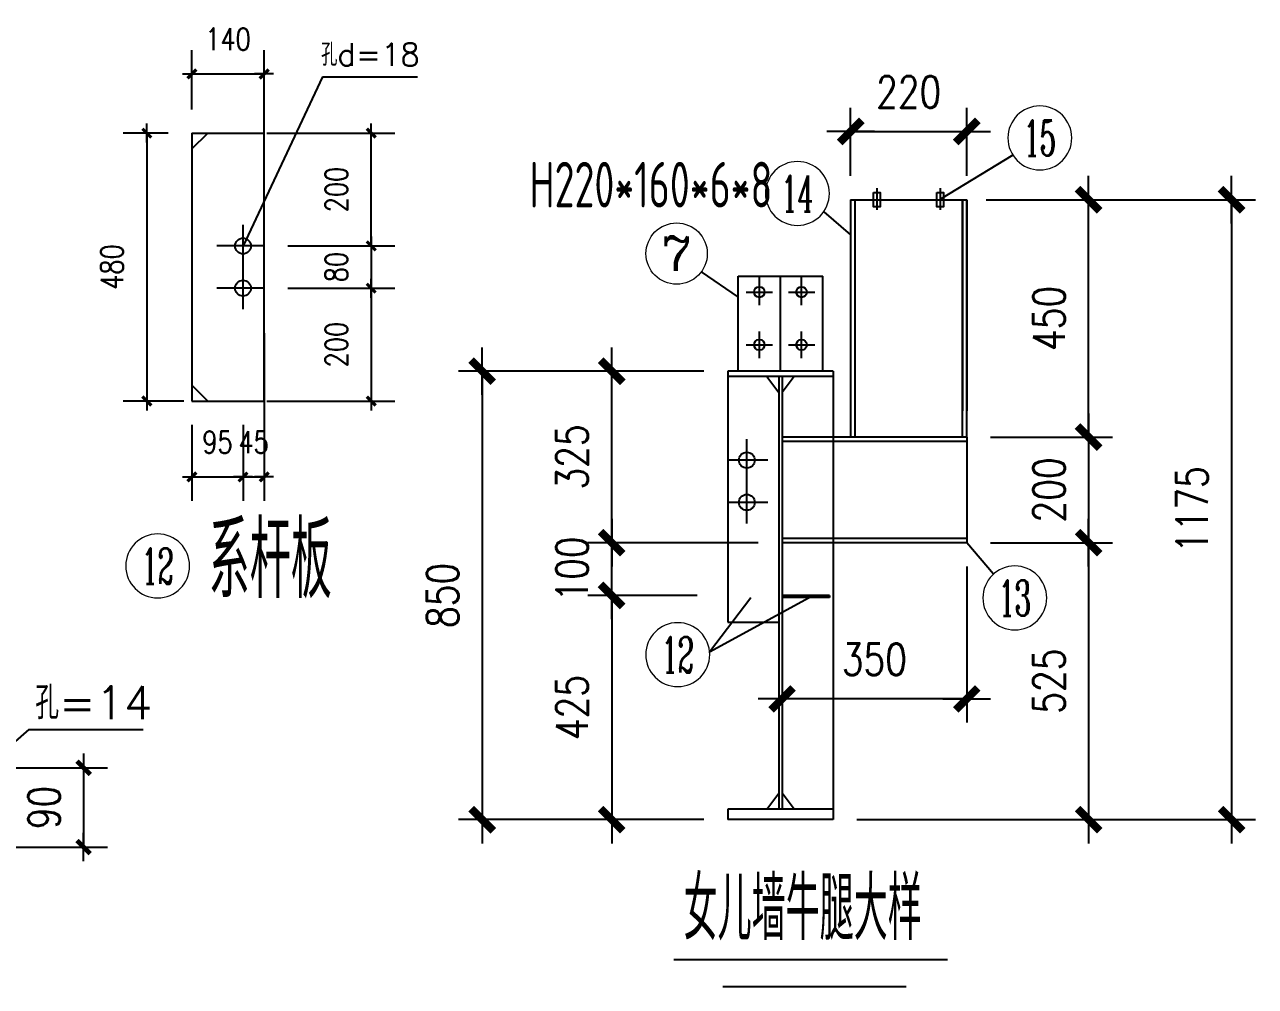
# Model space of a CAD drawing. Header units: millimetres. Extents: x 2451220 to 4527627, y -5186613 to -1639140.
# Drawn here: x 2505851 to 2510517, y -1784753 to -1781107 of the extents above; entities that cross this region are included whole.
import ezdxf
from ezdxf.enums import TextEntityAlignment as Align

# ---------------------------------------------------------------- set-up
doc = ezdxf.new("R2010")
doc.units = ezdxf.units.MM
doc.header["$LTSCALE"] = 1000
doc.header["$PDMODE"] = 34
doc.linetypes.add('CENTER', pattern=[50.8, 31.75, -6.35, 6.35, -6.35])
doc.layers.add('轴线层', color=1, linetype='CENTER', lineweight=15)
doc.layers.add('钢架', color=7, linetype='Continuous', lineweight=25)
doc.styles.add('COMPLEX', font='COMPLEX')
doc.styles.add('DIM_FONT', font='simplex.shx', dxfattribs={"width": 0.8, "bigfont": 'hztxt.shx'})
doc.styles.add('hz', font='gbenor.shx', dxfattribs={"width": 0.75, "height": 100, "bigfont": 'gbcbig.shx'})
doc.styles.get("Standard").update_dxf_attribs({"font": 'txt', "bigfont": 'gbcbig.shx'})
doc.dimstyles.new('WGH(2)', dxfattribs={"dimscale": 1.2, "dimtxt": 100, "dimasz": 0.5, "dimexe": 75, "dimexo": 75, "dimgap": 75, "dimtad": 1, "dimdec": 0, "dimlfac": 0.5, "dimzin": 0, "dimdsep": 46, "dimtxsty": 'DIM_FONT', "dimblk1": '_DIMX', "dimblk2": '_DIMX', "dimsah": 1, "dimcen": 0.09, "dimclrd": 3, "dimclre": 3, "dimclrt": 7, "dimadec": 0, "dimazin": 0, "dimtfac": 1, "dimtdec": 0, "dimtix": 1, "dimtmove": 2, "dimatfit": 3, "dimldrblk": '_DIMX', "dimfxl": 1, "dimtolj": 1, "dimtzin": 0, "dimarcsym": 0})
doc.dimstyles.new('WGH(3)', dxfattribs={"dimscale": 1.2, "dimtxt": 100, "dimasz": 0.3, "dimexe": 75, "dimexo": 75, "dimgap": 75, "dimtad": 1, "dimdec": 0, "dimlfac": 0.333333, "dimzin": 0, "dimdsep": 46, "dimtxsty": 'DIM_FONT', "dimblk1": '_DIMX', "dimblk2": '_DIMX', "dimsah": 1, "dimcen": 0.09, "dimclrd": 3, "dimclre": 3, "dimclrt": 7, "dimazin": 0, "dimtfac": 1, "dimtdec": 0, "dimtix": 1, "dimtmove": 2, "dimatfit": 3, "dimldrblk": '_DIMX', "dimfxl": 1, "dimtolj": 1, "dimtzin": 0, "dimarcsym": 0})

# ---------------------------------------------------------------- blocks, each defined once
blk = doc.blocks.new('_DIMX')
blk.add_line((-150, 0), (150, 0))
at = {"const_width": 50}
blk.add_lwpolyline([(-70, -70), (70, 70)], dxfattribs=at)
blk = doc.blocks.new('*D3009')
at = {"color": 3, "lineweight": -2}
for p, q in [((2505768.2, -1783924.8), (2506164.9, -1783924.8)), ((2506074.9, -1783924.5), (2506074.9, -1783924.1)), ((2506074.9, -1783924.8), (2506074.9, -1784224.8)), ((2505768.2, -1784224.8), (2506164.9, -1784224.8)), ((2506074.9, -1784225.2), (2506074.9, -1784225.6))]:
    blk.add_line(p, q, dxfattribs=at)
at = {"layer": 'Defpoints', "color": 0}
for p in [(2505678.2, -1783924.8), (2505678.2, -1784224.8), (2506074.9, -1784224.8)]:
    blk.add_point(p, dxfattribs=at)
at = {"color": 3, "lineweight": -2, "xscale": 0.36, "yscale": 0.36, "zscale": 0.36}
for p, rotation in [((2506074.9, -1783924.8), 270), ((2506074.9, -1784224.8), 90)]:
    blk.add_blockref('_DIMX', p, dxfattribs=dict(at, rotation=rotation))
at = {"color": 7, "insert": (2505924.9, -1784074.8), "char_height": 120, "attachment_point": 5, "rotation": 90, "style": 'DIM_FONT'}
blk.add_mtext('\\A1;90', dxfattribs=at)
blk = doc.blocks.new('轴线标号')
at = {"lineweight": 13}
blk.add_circle((0, 0), 0.5, dxfattribs=at)
at = {"layer": '钢架', "lineweight": 13, "style": 'COMPLEX', "width": 1.041667}
blk.add_attdef('A', text='', height=0.56, dxfattribs=at).set_placement((-0.25, -0.28), (0.25, -0.28), align=Align.FIT)
blk = doc.blocks.new('*D3014')
at = {"color": 3, "lineweight": -2}
for p, q in [((2509512.4, -1782671), (2509974.5, -1782671)), ((2509884.5, -1782670.4), (2509884.5, -1782669.8)), ((2509884.5, -1782671), (2509884.5, -1783071)), ((2509512.4, -1783071), (2509974.5, -1783071)), ((2509884.5, -1783071.6), (2509884.5, -1783072.2))]:
    blk.add_line(p, q, dxfattribs=at)
at = {"layer": 'Defpoints', "color": 0}
for p in [(2509422.4, -1782671), (2509422.4, -1783071), (2509884.5, -1783071)]:
    blk.add_point(p, dxfattribs=at)
at = {"color": 3, "lineweight": -2, "xscale": 0.6, "yscale": 0.6, "zscale": 0.6}
for p, rotation in [((2509884.5, -1782671), 270), ((2509884.5, -1783071), 90)]:
    blk.add_blockref('_DIMX', p, dxfattribs=dict(at, rotation=rotation))
at = {"color": 7, "insert": (2509734.5, -1782871), "char_height": 120, "attachment_point": 5, "rotation": 90, "style": 'DIM_FONT'}
blk.add_mtext('\\A1;200', dxfattribs=at)
blk = doc.blocks.new('*D968')
at = {"color": 3, "lineweight": -2}
for p, q in [((2508400.4, -1783271), (2507986.6, -1783271)), ((2508076.6, -1783271.6), (2508076.6, -1784120.4)), ((2508426.4, -1784121), (2507986.6, -1784121))]:
    blk.add_line(p, q, dxfattribs=at)
at = {"layer": 'Defpoints', "color": 0}
for p in [(2508490.4, -1783271), (2508076.6, -1784121), (2508516.4, -1784121)]:
    blk.add_point(p, dxfattribs=at)
at = {"color": 3, "lineweight": -2, "xscale": 0.6, "yscale": 0.6, "zscale": 0.6}
for p, rotation in [((2508076.6, -1783271), 90), ((2508076.6, -1784121), 270)]:
    blk.add_blockref('_DIMX', p, dxfattribs=dict(at, rotation=rotation))
at = {"color": 7, "insert": (2507926.6, -1783696), "char_height": 120, "attachment_point": 5, "rotation": 90, "style": 'DIM_FONT'}
blk.add_mtext('\\A1;425', dxfattribs=at)
blk = doc.blocks.new('*D3015')
at = {"color": 3, "lineweight": -2}
for p, q in [((2508722.4, -1783161), (2508722.4, -1783753.2)), ((2509422.4, -1783161), (2509422.4, -1783753.2)), ((2509421.8, -1783663.2), (2508723, -1783663.2))]:
    blk.add_line(p, q, dxfattribs=at)
at = {"layer": 'Defpoints', "color": 0}
for p in [(2508722.4, -1783071), (2509422.4, -1783071), (2508722.4, -1783663.2)]:
    blk.add_point(p, dxfattribs=at)
at = {"color": 3, "lineweight": -2, "xscale": 0.6, "yscale": 0.6, "zscale": 0.6, "rotation": 180}
blk.add_blockref('_DIMX', (2508722.4, -1783663.2), dxfattribs=at)
at = {"color": 3, "lineweight": -2, "xscale": 0.6, "yscale": 0.6, "zscale": 0.6}
blk.add_blockref('_DIMX', (2509422.4, -1783663.2), dxfattribs=at)
at = {"color": 7, "insert": (2509072.4, -1783513.2), "char_height": 120, "attachment_point": 5, "style": 'DIM_FONT'}
blk.add_mtext('\\A1;350', dxfattribs=at)
blk = doc.blocks.new('*D3016')
at = {"color": 3, "lineweight": -2}
for p, q in [((2508426.4, -1782421), (2507495.9, -1782421)), ((2507585.9, -1782421.6), (2507585.9, -1784120.4)), ((2508426.4, -1784121), (2507495.9, -1784121))]:
    blk.add_line(p, q, dxfattribs=at)
at = {"layer": 'Defpoints', "color": 0}
for p in [(2508516.4, -1782421), (2507585.9, -1784121), (2508516.4, -1784121)]:
    blk.add_point(p, dxfattribs=at)
at = {"color": 3, "lineweight": -2, "xscale": 0.6, "yscale": 0.6, "zscale": 0.6}
for p, rotation in [((2507585.9, -1782421), 90), ((2507585.9, -1784121), 270)]:
    blk.add_blockref('_DIMX', p, dxfattribs=dict(at, rotation=rotation))
at = {"color": 7, "insert": (2507435.9, -1783271), "char_height": 120, "attachment_point": 5, "rotation": 90, "style": 'DIM_FONT'}
blk.add_mtext('\\A1;850', dxfattribs=at)
blk = doc.blocks.new('*D969')
at = {"color": 3, "lineweight": -2}
for p, q in [((2508632.4, -1783071), (2507986.6, -1783071)), ((2508076.6, -1783070.4), (2508076.6, -1783069.8)), ((2508076.6, -1783271), (2508076.6, -1783071)), ((2508310.4, -1783271), (2507986.6, -1783271)), ((2508076.6, -1783271.6), (2508076.6, -1783272.2))]:
    blk.add_line(p, q, dxfattribs=at)
at = {"layer": 'Defpoints', "color": 0}
for p in [(2508076.6, -1783071), (2508722.4, -1783071), (2508400.4, -1783271)]:
    blk.add_point(p, dxfattribs=at)
at = {"color": 3, "lineweight": -2, "xscale": 0.6, "yscale": 0.6, "zscale": 0.6}
for p, rotation in [((2508076.6, -1783071), 270), ((2508076.6, -1783271), 90)]:
    blk.add_blockref('_DIMX', p, dxfattribs=dict(at, rotation=rotation))
at = {"color": 7, "insert": (2507926.6, -1783171), "char_height": 120, "attachment_point": 5, "rotation": 90, "style": 'DIM_FONT'}
blk.add_mtext('\\A1;100', dxfattribs=at)
blk = doc.blocks.new('*D3017')
at = {"color": 3, "lineweight": -2}
for p, q in [((2509496.4, -1781771), (2509974.5, -1781771)), ((2509884.5, -1782670.4), (2509884.5, -1781771.6)), ((2509602.4, -1782671), (2509974.5, -1782671))]:
    blk.add_line(p, q, dxfattribs=at)
at = {"layer": 'Defpoints', "color": 0}
for p in [(2509406.4, -1781771), (2509884.5, -1781771), (2509512.4, -1782671)]:
    blk.add_point(p, dxfattribs=at)
at = {"color": 3, "lineweight": -2, "xscale": 0.6, "yscale": 0.6, "zscale": 0.6}
for p, rotation in [((2509884.5, -1781771), 90), ((2509884.5, -1782671), 270)]:
    blk.add_blockref('_DIMX', p, dxfattribs=dict(at, rotation=rotation))
at = {"color": 7, "insert": (2509734.5, -1782221), "char_height": 120, "attachment_point": 5, "rotation": 90, "style": 'DIM_FONT'}
blk.add_mtext('\\A1;450', dxfattribs=at)
blk = doc.blocks.new('*D3018')
at = {"color": 3, "lineweight": -2}
for p, q in [((2509586.4, -1781771), (2510516.5, -1781771)), ((2510426.5, -1781771.6), (2510426.5, -1784120.4)), ((2509006.4, -1784121), (2510516.5, -1784121))]:
    blk.add_line(p, q, dxfattribs=at)
at = {"layer": 'Defpoints', "color": 0}
for p in [(2509496.4, -1781771), (2508916.4, -1784121), (2510426.5, -1784121)]:
    blk.add_point(p, dxfattribs=at)
at = {"color": 3, "lineweight": -2, "xscale": 0.6, "yscale": 0.6, "zscale": 0.6}
for p, rotation in [((2510426.5, -1781771), 90), ((2510426.5, -1784121), 270)]:
    blk.add_blockref('_DIMX', p, dxfattribs=dict(at, rotation=rotation))
at = {"color": 7, "insert": (2510276.5, -1782946), "char_height": 120, "attachment_point": 5, "rotation": 90, "style": 'DIM_FONT'}
blk.add_mtext('\\A1;1175', dxfattribs=at)
blk = doc.blocks.new('*D970')
at = {"color": 3, "lineweight": -2}
for p, q in [((2508269.7, -1782421), (2507986.6, -1782421)), ((2508076.6, -1783070.4), (2508076.6, -1782421.6)), ((2508269.7, -1783071), (2507986.6, -1783071))]:
    blk.add_line(p, q, dxfattribs=at)
at = {"layer": 'Defpoints', "color": 0}
for p in [(2508076.6, -1782421), (2508359.7, -1782421), (2508359.7, -1783071)]:
    blk.add_point(p, dxfattribs=at)
at = {"color": 3, "lineweight": -2, "xscale": 0.6, "yscale": 0.6, "zscale": 0.6}
for p, rotation in [((2508076.6, -1782421), 90), ((2508076.6, -1783071), 270)]:
    blk.add_blockref('_DIMX', p, dxfattribs=dict(at, rotation=rotation))
at = {"color": 7, "insert": (2507926.6, -1782746), "char_height": 120, "attachment_point": 5, "rotation": 90, "style": 'DIM_FONT'}
blk.add_mtext('\\A1;325', dxfattribs=at)
blk = doc.blocks.new('*D971')
at = {"color": 3, "lineweight": -2}
for p, q in [((2509602.4, -1783071), (2509974.5, -1783071)), ((2509884.5, -1783071.6), (2509884.5, -1784120.4)), ((2509602.4, -1784121), (2509974.5, -1784121))]:
    blk.add_line(p, q, dxfattribs=at)
at = {"layer": 'Defpoints', "color": 0}
for p in [(2509512.4, -1783071), (2509512.4, -1784121), (2509884.5, -1784121)]:
    blk.add_point(p, dxfattribs=at)
at = {"color": 3, "lineweight": -2, "xscale": 0.6, "yscale": 0.6, "zscale": 0.6}
for p, rotation in [((2509884.5, -1783071), 90), ((2509884.5, -1784121), 270)]:
    blk.add_blockref('_DIMX', p, dxfattribs=dict(at, rotation=rotation))
at = {"color": 7, "insert": (2509734.5, -1783596), "char_height": 120, "attachment_point": 5, "rotation": 90, "style": 'DIM_FONT'}
blk.add_mtext('\\A1;525', dxfattribs=at)
blk = doc.blocks.new('*D3019')
at = {"color": 3, "lineweight": -2}
for p, q in [((2508982.4, -1781681), (2508982.4, -1781422.2)), ((2509422.4, -1781681), (2509422.4, -1781422.2)), ((2508983, -1781512.2), (2509421.8, -1781512.2))]:
    blk.add_line(p, q, dxfattribs=at)
at = {"layer": 'Defpoints', "color": 0}
for p in [(2509422.4, -1781512.2), (2508982.4, -1781771), (2509422.4, -1781771)]:
    blk.add_point(p, dxfattribs=at)
at = {"color": 3, "lineweight": -2, "xscale": 0.6, "yscale": 0.6, "zscale": 0.6, "rotation": 180}
blk.add_blockref('_DIMX', (2508982.4, -1781512.2), dxfattribs=at)
at = {"color": 3, "lineweight": -2, "xscale": 0.6, "yscale": 0.6, "zscale": 0.6}
blk.add_blockref('_DIMX', (2509422.4, -1781512.2), dxfattribs=at)
at = {"color": 7, "insert": (2509202.4, -1781362.2), "char_height": 120, "attachment_point": 5, "style": 'DIM_FONT'}
blk.add_mtext('\\A1;220', dxfattribs=at)
blk = doc.blocks.new('*D974')
at = {"color": 3, "lineweight": -2}
for p, q in [((2506395.3, -1781518.5), (2506224.5, -1781518.5)), ((2506314.5, -1781518.8), (2506314.5, -1782533.9)), ((2506455.3, -1782534.1), (2506224.5, -1782534.1))]:
    blk.add_line(p, q, dxfattribs=at)
at = {"layer": 'Defpoints', "color": 0}
for p in [(2506485.3, -1781518.5), (2506314.5, -1782534.1), (2506545.3, -1782534.1)]:
    blk.add_point(p, dxfattribs=at)
at = {"color": 3, "lineweight": -2, "xscale": 0.24, "yscale": 0.24, "zscale": 0.24}
for p, rotation in [((2506314.5, -1781518.5), 90), ((2506314.5, -1782534.1), 270)]:
    blk.add_blockref('_DIMX', p, dxfattribs=dict(at, rotation=rotation))
at = {"color": 7, "insert": (2506182.5, -1782026.3), "char_height": 84, "attachment_point": 5, "rotation": 90, "style": 'DIM_FONT'}
blk.add_mtext('\\A1;480', dxfattribs=at)
blk = doc.blocks.new('*D975')
at = {"color": 3, "lineweight": -2}
for p, q in [((2506485.3, -1782624.1), (2506485.3, -1782911.9)), ((2506679.3, -1782624.1), (2506679.3, -1782911.9)), ((2506485.1, -1782821.9), (2506484.8, -1782821.9)), ((2506485.3, -1782821.9), (2506679.3, -1782821.9)), ((2506679.5, -1782821.9), (2506679.8, -1782821.9))]:
    blk.add_line(p, q, dxfattribs=at)
at = {"layer": 'Defpoints', "color": 0}
for p in [(2506485.3, -1782534.1), (2506679.3, -1782534.1), (2506679.3, -1782821.9)]:
    blk.add_point(p, dxfattribs=at)
at = {"color": 3, "lineweight": -2, "xscale": 0.24, "yscale": 0.24, "zscale": 0.24}
blk.add_blockref('_DIMX', (2506485.3, -1782821.9), dxfattribs=at)
at = {"color": 3, "lineweight": -2, "xscale": 0.24, "yscale": 0.24, "zscale": 0.24, "rotation": 180}
blk.add_blockref('_DIMX', (2506679.3, -1782821.9), dxfattribs=at)
at = {"color": 7, "insert": (2506582.3, -1782689.9), "char_height": 84, "attachment_point": 5, "style": 'DIM_FONT'}
blk.add_mtext('\\A1;95', dxfattribs=at)
blk = doc.blocks.new('*D3026')
at = {"color": 3, "lineweight": -2}
for p, q in [((2506849.3, -1781946.3), (2507255.1, -1781946.3)), ((2507165.1, -1781946.1), (2507165.1, -1781945.8)), ((2507165.1, -1781946.3), (2507165.1, -1782106.3)), ((2506849.3, -1782106.3), (2507255.1, -1782106.3)), ((2507165.1, -1782106.6), (2507165.1, -1782106.8))]:
    blk.add_line(p, q, dxfattribs=at)
at = {"layer": 'Defpoints', "color": 0}
for p in [(2506759.3, -1781946.3), (2506759.3, -1782106.3), (2507165.1, -1782106.3)]:
    blk.add_point(p, dxfattribs=at)
at = {"color": 3, "lineweight": -2, "xscale": 0.24, "yscale": 0.24, "zscale": 0.24}
for p, rotation in [((2507165.1, -1781946.3), 270), ((2507165.1, -1782106.3), 90)]:
    blk.add_blockref('_DIMX', p, dxfattribs=dict(at, rotation=rotation))
at = {"color": 7, "insert": (2507033.1, -1782026.3), "char_height": 84, "attachment_point": 5, "rotation": 90, "style": 'DIM_FONT'}
blk.add_mtext('\\A1;80', dxfattribs=at)
blk = doc.blocks.new('*D976')
at = {"color": 3, "lineweight": -2}
for p, q in [((2506939.3, -1782106.3), (2507255.1, -1782106.3)), ((2507165.1, -1782106.6), (2507165.1, -1782533.9)), ((2506769.3, -1782534.1), (2507255.1, -1782534.1))]:
    blk.add_line(p, q, dxfattribs=at)
at = {"layer": 'Defpoints', "color": 0}
for p in [(2506849.3, -1782106.3), (2506679.3, -1782534.1), (2507165.1, -1782534.1)]:
    blk.add_point(p, dxfattribs=at)
at = {"color": 3, "lineweight": -2, "xscale": 0.24, "yscale": 0.24, "zscale": 0.24}
for p, rotation in [((2507165.1, -1782106.3), 90), ((2507165.1, -1782534.1), 270)]:
    blk.add_blockref('_DIMX', p, dxfattribs=dict(at, rotation=rotation))
at = {"color": 7, "insert": (2507033.1, -1782320.2), "char_height": 84, "attachment_point": 5, "rotation": 90, "style": 'DIM_FONT'}
blk.add_mtext('\\A1;200', dxfattribs=at)
blk = doc.blocks.new('*D977')
at = {"color": 3, "lineweight": -2}
for p, q in [((2506485.3, -1781428.5), (2506485.3, -1781204.3)), ((2506759.3, -1781748.5), (2506759.3, -1781204.3)), ((2506485.1, -1781294.3), (2506484.8, -1781294.3)), ((2506485.3, -1781294.3), (2506759.3, -1781294.3)), ((2506759.5, -1781294.3), (2506759.8, -1781294.3))]:
    blk.add_line(p, q, dxfattribs=at)
at = {"layer": 'Defpoints', "color": 0}
for p in [(2506759.3, -1781294.3), (2506485.3, -1781518.5), (2506759.3, -1781838.5)]:
    blk.add_point(p, dxfattribs=at)
at = {"color": 3, "lineweight": -2, "xscale": 0.24, "yscale": 0.24, "zscale": 0.24}
blk.add_blockref('_DIMX', (2506485.3, -1781294.3), dxfattribs=at)
at = {"color": 3, "lineweight": -2, "xscale": 0.24, "yscale": 0.24, "zscale": 0.24, "rotation": 180}
blk.add_blockref('_DIMX', (2506759.3, -1781294.3), dxfattribs=at)
at = {"color": 7, "insert": (2506622.3, -1781162.3), "char_height": 84, "attachment_point": 5, "style": 'DIM_FONT'}
blk.add_mtext('\\A1;140', dxfattribs=at)
blk = doc.blocks.new('*D978')
at = {"color": 3, "lineweight": -2}
for p, q in [((2506769.3, -1781518.5), (2507255.1, -1781518.5)), ((2507165.1, -1781946.1), (2507165.1, -1781518.8)), ((2507039.3, -1781946.3), (2507255.1, -1781946.3))]:
    blk.add_line(p, q, dxfattribs=at)
at = {"layer": 'Defpoints', "color": 0}
for p in [(2506679.3, -1781518.5), (2507165.1, -1781518.5), (2506949.3, -1781946.3)]:
    blk.add_point(p, dxfattribs=at)
at = {"color": 3, "lineweight": -2, "xscale": 0.24, "yscale": 0.24, "zscale": 0.24}
for p, rotation in [((2507165.1, -1781518.5), 90), ((2507165.1, -1781946.3), 270)]:
    blk.add_blockref('_DIMX', p, dxfattribs=dict(at, rotation=rotation))
at = {"color": 7, "insert": (2507033.1, -1781732.4), "char_height": 84, "attachment_point": 5, "rotation": 90, "style": 'DIM_FONT'}
blk.add_mtext('\\A1;200', dxfattribs=at)
blk = doc.blocks.new('*D979')
at = {"color": 3, "lineweight": -2}
for p, q in [((2506759.3, -1782276.3), (2506759.3, -1782911.9)), ((2506679.3, -1782624.1), (2506679.3, -1782911.9)), ((2506679.1, -1782821.9), (2506678.8, -1782821.9)), ((2506679.3, -1782821.9), (2506759.3, -1782821.9)), ((2506759.5, -1782821.9), (2506759.8, -1782821.9))]:
    blk.add_line(p, q, dxfattribs=at)
at = {"layer": 'Defpoints', "color": 0}
for p in [(2506759.3, -1782186.3), (2506679.3, -1782534.1), (2506759.3, -1782821.9)]:
    blk.add_point(p, dxfattribs=at)
at = {"color": 3, "lineweight": -2, "xscale": 0.24, "yscale": 0.24, "zscale": 0.24}
blk.add_blockref('_DIMX', (2506679.3, -1782821.9), dxfattribs=at)
at = {"color": 3, "lineweight": -2, "xscale": 0.24, "yscale": 0.24, "zscale": 0.24, "rotation": 180}
blk.add_blockref('_DIMX', (2506759.3, -1782821.9), dxfattribs=at)
at = {"color": 7, "insert": (2506719.3, -1782689.9), "char_height": 84, "attachment_point": 5, "style": 'DIM_FONT'}
blk.add_mtext('\\A1;45', dxfattribs=at)

msp = doc.modelspace()

# ---------------------------------------------------------------- linework, layer by layer
for p, q in [((2506980.9, -1781305.4), (2506679.3, -1781946.3)), ((2506980.9, -1781305.4), (2507340.9, -1781305.4)), ((2506485.3, -1781518.5), (2506485.3, -1782534.1)), ((2506485.3, -1781518.5), (2506759.2, -1781518.5)), ((2506485.3, -1781578.5), (2506545.3, -1781518.5)), ((2506759.3, -1782534), (2506759.3, -1781518.6)), ((2509597.5, -1781602), (2509322.4, -1781768.6)), ((2509082.4, -1781809.9), (2509082.4, -1781727.2)), ((2509322.4, -1781809.9), (2509322.4, -1781727.2)), ((2508982.4, -1781771), (2508982.4, -1782671)), ((2508982.4, -1781771), (2509422.4, -1781771)), ((2508998.4, -1781771), (2508998.4, -1782671)), ((2509406.4, -1782671), (2509406.4, -1781771)), ((2509406.4, -1781771), (2509406.4, -1782571)), ((2509422.4, -1782671), (2509422.4, -1781771)), ((2509422.4, -1781771), (2509422.4, -1782571)), ((2508880.3, -1781816.3), (2508982.4, -1781903.5)), ((2506679.3, -1782186.3), (2506679.3, -1781866.3)), ((2506759.3, -1781946.3), (2506579.3, -1781946.3)), ((2508416, -1782044.8), (2508556.4, -1782140.4)), ((2508556.4, -1782421), (2508556.4, -1782061)), ((2508556.4, -1782061), (2508876.4, -1782061)), ((2508636.4, -1782171), (2508636.4, -1782061)), ((2508716.4, -1782421), (2508716.4, -1782061)), ((2508796.4, -1782171), (2508796.4, -1782061)), ((2508876.4, -1782421), (2508876.4, -1782061)), ((2506759.3, -1782106.3), (2506579.3, -1782106.3)), ((2508586.4, -1782121), (2508686.4, -1782121)), ((2508746.4, -1782121), (2508846.4, -1782121)), ((2508636.4, -1782371), (2508636.4, -1782271)), ((2508796.4, -1782371), (2508796.4, -1782271)), ((2508586.4, -1782321), (2508686.4, -1782321)), ((2508746.4, -1782321), (2508846.4, -1782321)), ((2508916.4, -1782421), (2508516.4, -1782421)), ((2508516.4, -1782421), (2508516.4, -1782441)), ((2508916.4, -1782441), (2508516.4, -1782441)), ((2508516.4, -1782441), (2508516.4, -1783371.9)), ((2508664.7, -1782441), (2508710.4, -1782501.2)), ((2508710.4, -1782441), (2508710.4, -1784081)), ((2508722.4, -1782441), (2508722.4, -1784081)), ((2508768, -1782441), (2508722.4, -1782501.2)), ((2508916.4, -1782421), (2508916.4, -1782441)), ((2508916.4, -1782441), (2508916.4, -1784081)), ((2506485.3, -1782474.1), (2506545.3, -1782534.1)), ((2506485.3, -1782534.1), (2506759.2, -1782534.1)), ((2508589.1, -1782998.4), (2508589.1, -1782678.4)), ((2509422.4, -1782671), (2508722.4, -1782671)), ((2509422.4, -1782671), (2509422.4, -1783071)), ((2509422.4, -1782687), (2508722.4, -1782687)), ((2508669.1, -1782758.4), (2508516.4, -1782758.4)), ((2508669.1, -1782918.4), (2508516.4, -1782918.4)), ((2509422.4, -1783055), (2508722.4, -1783055)), ((2509422.4, -1783071), (2508722.4, -1783071)), ((2508902.4, -1783071), (2508722.4, -1783071)), ((2509524.3, -1783189.8), (2509422.4, -1783071)), ((2508447.7, -1783485.2), (2508824.8, -1783279)), ((2508447.7, -1783485.2), (2508603.5, -1783279)), ((2508902.4, -1783271), (2508722.4, -1783271)), ((2508902.4, -1783279), (2508722.4, -1783279)), ((2508902.4, -1783271), (2508902.4, -1783279)), ((2508516.4, -1783371.9), (2508710.4, -1783371.9)), ((2505867.3, -1783779), (2505528.2, -1784074.8)), ((2508664.7, -1784081), (2508710.4, -1784020.8)), ((2508768, -1784081), (2508722.4, -1784020.8)), ((2508916.4, -1784081), (2508516.4, -1784081)), ((2508516.4, -1784081), (2508516.4, -1784121)), ((2508516.4, -1784081), (2508516.4, -1784121)), ((2508916.4, -1784081), (2508916.4, -1784121)), ((2508916.4, -1784121), (2508516.4, -1784121)), ((2508916.4, -1784121), (2508516.4, -1784121)), ((2508311.8, -1784651.4), (2509349.3, -1784651.4)), ((2508498.3, -1784753), (2509193.3, -1784753))]:
    msp.add_line(p, q)
at = {"color": 1}
msp.add_line((2505867.3, -1783779), (2506300.1, -1783779), dxfattribs=at)
for points in [[(2509069.4, -1781744.1), (2509094, -1781744.1), (2509094, -1781797.9), (2509069.4, -1781797.9)], [(2509309.4, -1781744.1), (2509334, -1781744.1), (2509334, -1781797.9), (2509309.4, -1781797.9)]]:
    msp.add_lwpolyline(points, close=True)
for centre, radius in [((2506679.3, -1781946.3), 30), ((2506679.3, -1782106.3), 30), ((2508636.4, -1782121), 20), ((2508796.4, -1782121), 20), ((2508636.4, -1782321), 20), ((2508636.4, -1782321), 20), ((2508796.4, -1782321), 20), ((2508796.4, -1782321), 20), ((2508589.1, -1782758.4), 30), ((2508589.1, -1782918.4), 30)]:
    msp.add_circle(centre, radius)
for centre, start, end in [((2506759.2, -1781518.6), 0, 90), ((2506759.2, -1782534), 270, 0)]:
    msp.add_arc(centre, 0.1, start, end)

# ---------------------------------------------------------------- block references
ref = msp.add_blockref('轴线标号', (2509699.5, -1781536.7), dxfattribs=dict(xscale=-242.1862611761317, yscale=242.1862611761317, zscale=242.1862611763598))
ref.add_attrib('A', '15', dxfattribs={"layer": '钢架', "lineweight": 13, "height": 135.62, "style": 'COMPLEX', "width": 0.646552}).set_placement((2509639, -1781604.6), (2509760.1, -1781604.6), align=Align.FIT)
ref = msp.add_blockref('轴线标号', (2508780.7, -1781747.3), dxfattribs=dict(xscale=-242.1862611761317, yscale=242.1862611761317, zscale=242.1862611763598))
ref.add_attrib('A', '14', dxfattribs={"layer": '钢架', "lineweight": 13, "height": 135.62, "style": 'COMPLEX', "width": 0.604839}).set_placement((2508720.2, -1781815.1), (2508841.3, -1781815.1), align=Align.FIT)
ref = msp.add_blockref('轴线标号', (2508322.9, -1781975.3), dxfattribs=dict(xscale=232.4988107294776, yscale=232.4988107294776, zscale=232.4988107293054))
ref.add_attrib('A', '7', dxfattribs={"layer": '钢架', "lineweight": 13, "height": 130.2, "style": 'COMPLEX', "width": 1.339286}).set_placement((2508264.7, -1782040.4), (2508381, -1782040.4), align=Align.FIT)
ref = msp.add_blockref('轴线标号', (2506355.7, -1783159.1), dxfattribs=dict(xscale=-242.1862611761317, yscale=242.1862611761317, zscale=242.1862611763598))
ref.add_attrib('A', '12', dxfattribs={"layer": '钢架', "lineweight": 13, "height": 135.62, "style": 'COMPLEX', "width": 0.646552}).set_placement((2506295.1, -1783226.9), (2506416.2, -1783226.9), align=Align.FIT)
ref = msp.add_blockref('轴线标号', (2509604.6, -1783280.5), dxfattribs=dict(xscale=-242.1862611761317, yscale=242.1862611761317, zscale=242.1862611763598))
ref.add_attrib('A', '13', dxfattribs={"layer": '钢架', "lineweight": 13, "height": 135.62, "style": 'COMPLEX', "width": 0.646552}).set_placement((2509544, -1783348.3), (2509665.1, -1783348.3), align=Align.FIT)
ref = msp.add_blockref('轴线标号', (2508327, -1783495.4), dxfattribs=dict(xscale=-242.1862611761317, yscale=242.1862611761317, zscale=242.1862611763598))
ref.add_attrib('A', '12', dxfattribs={"layer": '钢架', "lineweight": 13, "height": 135.62, "style": 'COMPLEX', "width": 0.646552}).set_placement((2508266.5, -1783563.2), (2508387.6, -1783563.2), align=Align.FIT)

# ---------------------------------------------------------------- texts
at = {"insert": (2506549.2, -1782993.1), "char_height": 288, "width": 1180.292, "attachment_point": 1, "style": 'hz'}
msp.add_mtext('系杆板', dxfattribs=at)
at = {"layer": '轴线层', "color": 0, "linetype": 'ByBlock', "insert": (2506975.2, -1781177.8), "char_height": 85.75, "attachment_point": 1}
msp.add_mtext_dynamic_manual_height_columns('孔d=18', width=1506.743, gutter_width=12.5, heights=[336], dxfattribs=at).dxf.set("width", 1054.72)
at = {"layer": '轴线层', "color": 4, "linetype": 'ByBlock', "insert": (2505891.6, -1783615.2), "char_height": 125, "attachment_point": 1}
msp.add_mtext_dynamic_manual_height_columns('孔=14', width=1506.743, gutter_width=12.5, heights=[336], dxfattribs=at)
at = {"layer": '钢架', "lineweight": 13, "attachment_point": 1, "style": 'hz'}
for s, insert, char_height, width in [('\\pi400,t600;H220*160*6*8', (2507364.7, -1781627.4), 172.8, 708.175), ('女儿墙牛腿大样', (2508349.1, -1784339.1), 238.88, 978.981)]:
    msp.add_mtext(s, dxfattribs=dict(at, insert=insert, char_height=char_height, width=width))

# ---------------------------------------------------------------- dimensions: what is measured, and where the dimension line sits
for base, p1, p2, text, picture, middle in [((2506759.3, -1781294.3), (2506485.3, -1781518.5), (2506759.3, -1781838.5), '140', '*D977', (2506622.3, -1781162.3)), ((2506759.3, -1782821.9), (2506679.3, -1782534.1), (2506759.3, -1782186.3), '45', '*D979', (2506719.3, -1782689.9)), ((2506679.3, -1782821.9), (2506485.3, -1782534.1), (2506679.3, -1782534.1), '95', '*D975', (2506582.3, -1782689.9))]:
    dim = msp.add_linear_dim(base=base, p1=p1, p2=p2, text=text, dimstyle='WGH(2)', override={"dimtxt": 70, "dimasz": 0.2})
    dim.commit()
    dim.dimension.update_dxf_attribs({"geometry": picture, "text_midpoint": middle})
for base, p1, p2, picture, middle in [((2509422.4, -1781512.2), (2508982.4, -1781771), (2509422.4, -1781771), '*D3019', (2509202.4, -1781362.2)), ((2508722.4, -1783663.2), (2509422.4, -1783071), (2508722.4, -1783071), '*D3015', (2509072.4, -1783513.2))]:
    dim = msp.add_linear_dim(base=base, p1=p1, p2=p2, dimstyle='WGH(2)')
    dim.commit()
    dim.dimension.update_dxf_attribs({"geometry": picture, "text_midpoint": middle})
for base, p1, p2, angle, text, picture, middle in [((2506314.5, -1782534.1), (2506485.3, -1781518.5), (2506545.3, -1782534.1), 90, '480', '*D974', (2506182.5, -1782026.3)), ((2507165.1, -1781518.5), (2506949.3, -1781946.3), (2506679.3, -1781518.5), 270, '200', '*D978', (2507033.1, -1781732.4)), ((2507165.1, -1782534.1), (2506849.3, -1782106.3), (2506679.3, -1782534.1), 90, '200', '*D976', (2507033.1, -1782320.2))]:
    dim = msp.add_linear_dim(base=base, p1=p1, p2=p2, angle=angle, text=text, dimstyle='WGH(2)', override={"dimtxt": 70, "dimasz": 0.2})
    dim.commit()
    dim.dimension.update_dxf_attribs({"geometry": picture, "text_midpoint": middle})
for base, p1, p2, picture, middle in [((2510426.5, -1784121), (2509496.4, -1781771), (2508916.4, -1784121), '*D3018', (2510276.5, -1782946)), ((2509884.5, -1781771), (2509512.4, -1782671), (2509406.4, -1781771), '*D3017', (2509734.5, -1782221)), ((2507585.9, -1784121), (2508516.4, -1782421), (2508516.4, -1784121), '*D3016', (2507435.9, -1783271)), ((2508076.6, -1782421), (2508359.7, -1783071), (2508359.7, -1782421), '*D970', (2507926.6, -1782746)), ((2509884.5, -1783071), (2509422.4, -1782671), (2509422.4, -1783071), '*D3014', (2509734.5, -1782871)), ((2508076.6, -1783071), (2508400.4, -1783271), (2508722.4, -1783071), '*D969', (2507926.6, -1783171)), ((2509884.5, -1784121), (2509512.4, -1783071), (2509512.4, -1784121), '*D971', (2509734.5, -1783596)), ((2508076.6, -1784121), (2508490.4, -1783271), (2508516.4, -1784121), '*D968', (2507926.6, -1783696))]:
    dim = msp.add_linear_dim(base=base, p1=p1, p2=p2, angle=90, dimstyle='WGH(2)')
    dim.commit()
    dim.dimension.update_dxf_attribs({"geometry": picture, "text_midpoint": middle})
dim = msp.add_linear_dim(base=(2507165.1, -1782106.3), p1=(2506759.3, -1781946.3), p2=(2506759.3, -1782106.3), angle=90, dimstyle='WGH(2)', override={"dimtxt": 70, "dimasz": 0.2})
dim.commit()
dim.dimension.update_dxf_attribs({"geometry": '*D3026', "text_midpoint": (2507033.1, -1782026.3)})
at = {"color": 1}
dim = msp.add_linear_dim(base=(2506074.9, -1784224.8), p1=(2505678.2, -1783924.8), p2=(2505678.2, -1784224.8), angle=90, text='90', dimstyle='WGH(3)', dxfattribs=at)
dim.commit()
dim.dimension.update_dxf_attribs({"geometry": '*D3009', "text_midpoint": (2505924.9, -1784074.8)})

doc.saveas('drawing.dxf')
